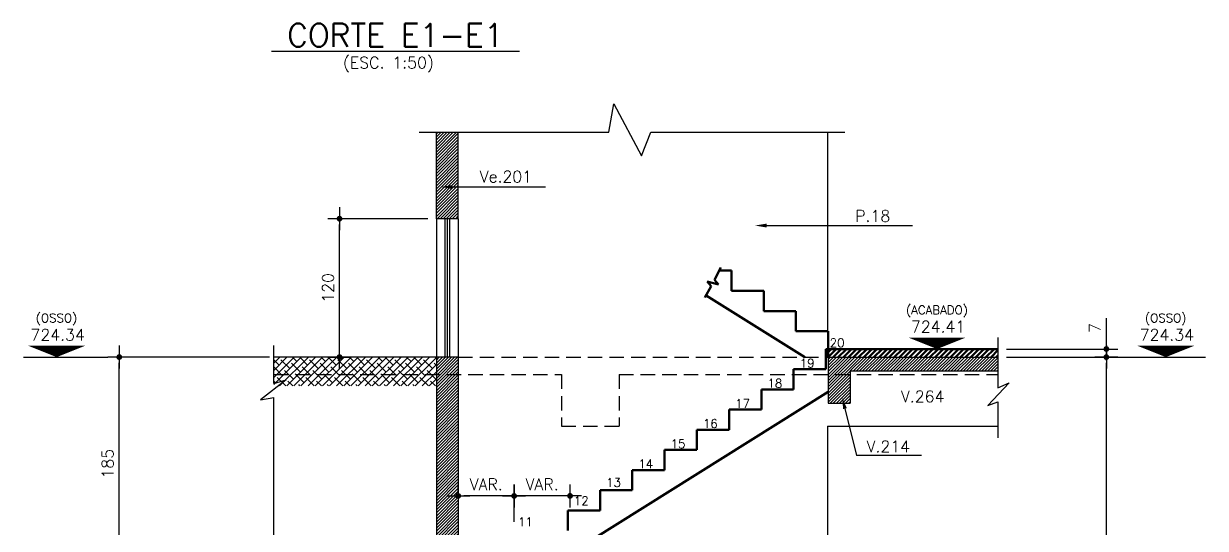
# Model space of a CAD drawing. Header units: inches. Extents: x 0 to 5940, y 0 to 4205.
# Drawn here: x 841 to 1866, y 2530 to 2967 of the extents above; entities that cross this region are included whole.
import ezdxf
from ezdxf.enums import TextEntityAlignment as Align

# ---------------------------------------------------------------- set-up
doc = ezdxf.new("R2010")
doc.units = ezdxf.units.IN
doc.header["$LTSCALE"] = 50
doc.header["$MEASUREMENT"] = 0
doc.linetypes.add('HIDDEN', pattern=[0.375, 0.25, -0.125])
for name, color, linetype in [('CORTES', 2, 'Continuous'), ('COTA', 6, 'Continuous'), ('NIVEL', 3, 'Continuous'), ('TEXTO', 3, 'Continuous')]:
    doc.layers.add(name, color=color, linetype=linetype)
doc.styles.add('ROMANS', font='romans.shx')
doc.dimstyles.new('COTA_50', dxfattribs={"dimscale": 5, "dimtxt": 2, "dimasz": 1, "dimexe": 2, "dimexo": 1.5, "dimgap": 1, "dimtad": 1, "dimzin": 12, "dimdsep": 46, "dimtxsty": 'ROMANS', "dimblk1": 'COTA', "dimblk2": 'COTA', "dimsah": 1, "dimcen": -4, "dimdle": 1.5, "dimclrd": 6, "dimclre": 6, "dimclrt": 3, "dimadec": 0, "dimazin": 0, "dimtfac": 1, "dimtofl": 0, "dimtmove": 0, "dimatfit": 3, "dimldrblk": 'COTA', "dimfxl": 1, "dimtolj": 1, "dimtzin": 12, "dimarcsym": 0})

# ---------------------------------------------------------------- blocks, each defined once
blk = doc.blocks.new('COTA')
at = {"layer": 'COTA'}
for p, q in [((2, 0), (-2, 0)), ((0, -2), (0, 2))]:
    blk.add_line(p, q, dxfattribs=at)
at = {"layer": 'COTA', "const_width": 0.5}
blk.add_lwpolyline([(-0.25, 0, 1), (0.25, 0, 1)], format="xyb", close=True, dxfattribs=at)
blk = doc.blocks.new('*D202')
at = {"layer": 'COTA', "color": 6, "lineweight": -2, "transparency": 16777216}
for p, q in [((1780, 2690.3), (1780, 2711.9)), ((1693.5, 2685.3), (1790, 2685.3)), ((1693.5, 2678.3), (1790, 2678.3)), ((1780, 2673.3), (1780, 2668.3))]:
    blk.add_line(p, q, dxfattribs=at)
at = {"layer": 'Defpoints', "color": 0, "transparency": 16777216}
for p in [(1686, 2685.3), (1686, 2678.3), (1780, 2685.3)]:
    blk.add_point(p, dxfattribs=at)
at = {"layer": 'COTA', "color": 6, "lineweight": -2, "transparency": 16777216, "xscale": 5, "yscale": 5, "zscale": 5}
for p, rotation in [((1780, 2685.3), 270), ((1780, 2678.3), 90)]:
    blk.add_blockref('COTA', p, dxfattribs=dict(at, rotation=rotation))
at = {"layer": 'COTA', "color": 3, "transparency": 16777216, "insert": (1770, 2703.6), "char_height": 10, "attachment_point": 5, "rotation": 90, "style": 'ROMANS'}
blk.add_mtext('\\A1;7', dxfattribs=at)
blk = doc.blocks.new('*D203')
at = {"layer": 'COTA', "color": 6, "lineweight": -2, "transparency": 16777216}
for p, q in [((1266.2, 2535.3), (1266.2, 2567.9)), ((1314.7, 2552.8), (1314.7, 2567.9)), ((1309.7, 2557.9), (1271.2, 2557.9))]:
    blk.add_line(p, q, dxfattribs=at)
at = {"layer": 'Defpoints', "color": 0, "transparency": 16777216}
for p in [(1266.2, 2557.9), (1314.7, 2545.3), (1266.2, 2527.8)]:
    blk.add_point(p, dxfattribs=at)
at = {"layer": 'COTA', "color": 6, "lineweight": -2, "transparency": 16777216, "xscale": 5, "yscale": 5, "zscale": 5, "rotation": 180}
blk.add_blockref('COTA', (1266.2, 2557.9), dxfattribs=at)
at = {"layer": 'COTA', "color": 6, "lineweight": -2, "transparency": 16777216, "xscale": 5, "yscale": 5, "zscale": 5}
blk.add_blockref('COTA', (1314.7, 2557.9), dxfattribs=at)
at = {"layer": 'COTA', "color": 3, "transparency": 16777216, "insert": (1290.5, 2567.9), "char_height": 10, "attachment_point": 5, "style": 'ROMANS'}
blk.add_mtext('\\A1;VAR.', dxfattribs=at)
blk = doc.blocks.new('*D204')
at = {"layer": 'COTA', "color": 6, "lineweight": -2, "transparency": 16777216}
for p, q in [((1217.7, 2559.9), (1217.7, 2567.9)), ((1266.2, 2559.9), (1266.2, 2567.9)), ((1261.2, 2557.9), (1222.7, 2557.9))]:
    blk.add_line(p, q, dxfattribs=at)
at = {"layer": 'Defpoints', "color": 0, "transparency": 16777216}
for p in [(1217.7, 2557.9), (1217.7, 2552.4), (1266.2, 2552.4)]:
    blk.add_point(p, dxfattribs=at)
at = {"layer": 'COTA', "color": 6, "lineweight": -2, "transparency": 16777216, "xscale": 5, "yscale": 5, "zscale": 5, "rotation": 180}
blk.add_blockref('COTA', (1217.7, 2557.9), dxfattribs=at)
at = {"layer": 'COTA', "color": 6, "lineweight": -2, "transparency": 16777216, "xscale": 5, "yscale": 5, "zscale": 5}
blk.add_blockref('COTA', (1266.2, 2557.9), dxfattribs=at)
at = {"layer": 'COTA', "color": 3, "transparency": 16777216, "insert": (1242, 2567.9), "char_height": 10, "attachment_point": 5, "style": 'ROMANS'}
blk.add_mtext('\\A1;VAR.', dxfattribs=at)
blk = doc.blocks.new('*D200')
at = {"layer": 'COTA', "color": 6, "lineweight": -2, "transparency": 16777216}
for p, q in [((1772.8, 2678.3), (1790, 2678.3)), ((1780, 2340.3), (1780, 2673.3)), ((1693.5, 2335.3), (1790, 2335.3))]:
    blk.add_line(p, q, dxfattribs=at)
at = {"layer": 'Defpoints', "color": 0, "transparency": 16777216}
for p in [(1765.3, 2678.3), (1780, 2678.3), (1686, 2335.3)]:
    blk.add_point(p, dxfattribs=at)
at = {"layer": 'COTA', "color": 6, "lineweight": -2, "transparency": 16777216, "xscale": 5, "yscale": 5, "zscale": 5}
for p, rotation in [((1780, 2678.3), 90), ((1780, 2335.3), 270)]:
    blk.add_blockref('COTA', p, dxfattribs=dict(at, rotation=rotation))
at = {"layer": 'COTA', "color": 3, "transparency": 16777216, "insert": (1770, 2506.8), "char_height": 10, "attachment_point": 5, "rotation": 90, "style": 'ROMANS'}
blk.add_mtext('\\A1;343', dxfattribs=at)
blk = doc.blocks.new('*D206')
at = {"layer": 'COTA', "color": 6, "lineweight": -2, "transparency": 16777216}
for p, q in [((1054, 2678.3), (913.6, 2678.3)), ((923.6, 2498.3), (923.6, 2673.3)), ((934.9, 2493.3), (913.6, 2493.3))]:
    blk.add_line(p, q, dxfattribs=at)
at = {"layer": 'Defpoints', "color": 0, "transparency": 16777216}
for p in [(923.6, 2678.3), (1061.5, 2678.3), (942.4, 2493.3)]:
    blk.add_point(p, dxfattribs=at)
at = {"layer": 'COTA', "color": 6, "lineweight": -2, "transparency": 16777216, "xscale": 5, "yscale": 5, "zscale": 5}
for p, rotation in [((923.6, 2678.3), 90), ((923.6, 2493.3), 270)]:
    blk.add_blockref('COTA', p, dxfattribs=dict(at, rotation=rotation))
at = {"layer": 'COTA', "color": 3, "transparency": 16777216, "insert": (913.6, 2585.8), "char_height": 10, "attachment_point": 5, "rotation": 90, "style": 'ROMANS'}
blk.add_mtext('\\A1;185', dxfattribs=at)
blk = doc.blocks.new('*D257')
at = {"layer": 'COTA', "color": 6, "lineweight": -2, "transparency": 16777216}
for p, q in [((1191.2, 2798.3), (1104.7, 2798.3)), ((1114.7, 2683.3), (1114.7, 2793.3)), ((1138.8, 2678.3), (1104.7, 2678.3))]:
    blk.add_line(p, q, dxfattribs=at)
at = {"layer": 'Defpoints', "color": 0, "transparency": 16777216}
for p in [(1114.7, 2798.3), (1198.7, 2798.3), (1146.3, 2678.3)]:
    blk.add_point(p, dxfattribs=at)
at = {"layer": 'COTA', "color": 6, "lineweight": -2, "transparency": 16777216, "xscale": 5, "yscale": 5, "zscale": 5}
for p, rotation in [((1114.7, 2798.3), 90), ((1114.7, 2678.3), 270)]:
    blk.add_blockref('COTA', p, dxfattribs=dict(at, rotation=rotation))
at = {"layer": 'COTA', "color": 3, "transparency": 16777216, "insert": (1104.7, 2738.3), "char_height": 10, "attachment_point": 5, "rotation": 90, "style": 'ROMANS'}
blk.add_mtext('\\A1;120', dxfattribs=at)

msp = doc.modelspace()

# ---------------------------------------------------------------- hatches: boundary and pattern name
at = {"layer": 'CORTES'}
h = msp.add_hatch(dxfattribs=at)
h.set_pattern_fill('ANSI31', color=252, scale=15)
h.paths.add_polyline_path([(1217.713, 2873.372), (1198.713, 2873.372), (1198.713, 2798.258), (1217.713, 2798.258)])
h = msp.add_hatch(dxfattribs=at)
h.set_pattern_fill('ANSI38', color=253, scale=35)
h.set_pattern_definition([(45, (-7039.863, 14702.372), (-3.0935922, 3.0935922), []), (135, (-7039.863, 14702.372), (-9.2807765, 3.0935922), [10.9375, -6.5625])])
h.paths.add_polyline_path([(1198.713, 2678.258), (1057.65, 2678.258), (1057.65, 2653.258), (1198.713, 2653.258)])
h = msp.add_hatch(dxfattribs=at)
h.set_pattern_fill('ANSI31', color=252, scale=15)
h.paths.add_polyline_path([(1217.713, 2678.258), (1198.713, 2678.258), (1198.713, 2663.258), (1217.713, 2663.258)])
h.paths.add_polyline_path([(1217.713, 2663.258), (1198.713, 2663.258), (1198.713, 2183.025), (1217.713, 2183.025)])
at = {"layer": 'CORTES', "linetype": 'Continuous', "lineweight": 50}
h = msp.add_hatch(dxfattribs=at)
h.set_pattern_fill('ANSI31', color=253, scale=25)
h.set_pattern_definition([(45, (-6961.363, 14768.3718), (-2.2097087, 2.2097087), [])])
h.paths.add_polyline_path([(1685.975, 2685.258), (1536.713, 2685.258), (1536.713, 2678.258), (1538.713, 2678.258), (1685.975, 2678.258)])
at = {"layer": 'CORTES'}
h = msp.add_hatch(dxfattribs=at)
h.set_pattern_fill('ANSI31', color=252, scale=15)
h.paths.add_polyline_path([(1557.713, 2663.258), (1538.713, 2663.258), (1538.713, 2638.258), (1557.713, 2638.258)])
h.paths.add_polyline_path([(1685.975, 2678.258), (1538.713, 2678.258), (1538.713, 2663.258), (1557.713, 2663.258), (1557.713, 2666.258), (1685.975, 2666.258)])

# ---------------------------------------------------------------- linework, layer by layer
at = {"layer": 'CORTES', "color": 8}
for p, q in [((1348.274, 2873.372), (1352.637, 2897.872)), ((1352.637, 2897.872), (1376.637, 2852.872)), ((1183.713, 2873.372), (1348.274, 2873.372)), ((1376.637, 2852.872), (1384.722, 2873.372)), ((1384.722, 2873.372), (1553.213, 2873.372)), ((1206.213, 2798.258), (1206.213, 2678.258)), ((1208.213, 2798.258), (1208.213, 2678.258)), ((1210.213, 2798.258), (1210.213, 2678.258)), ((1217.713, 2798.258), (1217.713, 2678.258)), ((1057.65, 2655.404), (1057.65, 2688.258)), ((1685.975, 2695.258), (1685.975, 2651.653)), ((1068.525, 2658.553), (1046.127, 2641.262)), ((1057.65, 2655.404), (1068.525, 2658.553)), ((1695.798, 2655.875), (1677.078, 2636.424)), ((1685.975, 2651.653), (1695.798, 2655.875)), ((1046.127, 2641.262), (1057.65, 2643.219)), ((1057.65, 2443.226), (1057.65, 2643.219)), ((1677.078, 2636.424), (1685.975, 2639.413)), ((1685.975, 2639.413), (1685.975, 2608.258))]:
    msp.add_line(p, q, dxfattribs=at)
at = {"layer": 'CORTES', "color": 1}
for p, q in [((1198.713, 2798.258), (1198.713, 2873.372)), ((1217.713, 2798.258), (1217.713, 2873.372)), ((1217.713, 2798.258), (1198.713, 2798.258)), ((1217.713, 2678.258), (1198.713, 2678.258)), ((1198.713, 2678.258), (1198.713, 2183.025)), ((1217.713, 2678.258), (1217.713, 2183.025)), ((1538.713, 2678.258), (1538.713, 2638.258)), ((1538.713, 2678.258), (1685.975, 2678.258)), ((1557.713, 2666.258), (1557.713, 2638.258)), ((1557.713, 2666.258), (1685.975, 2666.258)), ((1538.713, 2638.258), (1557.713, 2638.258))]:
    msp.add_line(p, q, dxfattribs=at)
at = {"layer": 'CORTES'}
for p, q in [((1538.213, 2873.372), (1538.213, 2678.258)), ((1198.713, 2798.258), (1198.713, 2678.258)), ((1198.713, 2678.258), (1057.65, 2678.258)), ((1538.213, 2618.258), (1685.975, 2618.258)), ((1538.213, 2618.258), (1538.213, 2325.258))]:
    msp.add_line(p, q, dxfattribs=at)
at = {"layer": 'CORTES', "color": 253, "linetype": 'Continuous', "lineweight": 50}
for p, q in [((1445.637, 2755.872), (1439.961, 2745.331)), ((1444.23, 2753.258), (1454.713, 2753.258)), ((1454.713, 2735.758), (1454.713, 2753.258)), ((1437.002, 2739.834), (1431.637, 2729.872)), ((1437.002, 2739.834), (1433.637, 2743.872)), ((1433.637, 2743.872), (1443.637, 2741.372)), ((1443.637, 2741.372), (1439.961, 2745.331)), ((1518.411, 2678.258), (1432.693, 2731.832)), ((1454.713, 2735.758), (1482.713, 2735.758)), ((1482.713, 2718.258), (1482.713, 2735.758)), ((1482.713, 2718.258), (1510.713, 2718.258)), ((1510.713, 2700.758), (1510.713, 2718.258)), ((1510.713, 2700.758), (1538.713, 2700.758)), ((1538.713, 2678.258), (1538.713, 2700.758)), ((1536.713, 2685.258), (1685.975, 2685.258)), ((1536.713, 2667.758), (1536.713, 2685.258)), ((1508.713, 2667.758), (1508.713, 2650.258)), ((1508.713, 2667.758), (1536.713, 2667.758)), ((1538.713, 2648.069), (1307.144, 2503.338)), ((1480.713, 2650.258), (1480.713, 2632.758)), ((1480.713, 2650.258), (1508.713, 2650.258)), ((1452.713, 2632.758), (1452.713, 2615.258)), ((1452.713, 2632.758), (1480.713, 2632.758)), ((1424.713, 2615.258), (1424.713, 2597.758)), ((1424.713, 2615.258), (1452.713, 2615.258)), ((1396.713, 2597.758), (1396.713, 2580.258)), ((1396.713, 2597.758), (1424.713, 2597.758)), ((1368.713, 2580.258), (1368.713, 2562.758)), ((1368.713, 2580.258), (1396.713, 2580.258)), ((1340.713, 2562.758), (1340.713, 2545.258)), ((1340.713, 2562.758), (1368.713, 2562.758)), ((1312.713, 2545.258), (1312.713, 2527.758)), ((1312.713, 2545.258), (1340.713, 2545.258))]:
    msp.add_line(p, q, dxfattribs=at)
at = {"layer": 'CORTES', "color": 8, "linetype": 'HIDDEN'}
for p, q in [((1217.713, 2678.258), (1538.713, 2678.258)), ((1057.65, 2663.258), (1307.213, 2663.258)), ((1307.213, 2663.258), (1307.213, 2618.258)), ((1357.213, 2663.258), (1685.975, 2663.258)), ((1357.213, 2663.258), (1357.213, 2618.258)), ((1307.213, 2618.258), (1357.213, 2618.258))]:
    msp.add_line(p, q, dxfattribs=at)
at = {"layer": 'COTA'}
for p, q in [((840.637, 2678.258), (913.637, 2678.258)), ((1790.005, 2678.258), (1865.916, 2678.258))]:
    msp.add_line(p, q, dxfattribs=at)
at = {"layer": 'NIVEL', "color": 1}
for points in [[(1633.137, 2685.258, 0, 50, 0), (1633.137, 2695.258, 50, 50, 0)], [(869.265, 2678.258, 0, 50, 0), (869.265, 2688.258, 50, 50, 0)], [(1831.626, 2678.258, 0, 50, 0), (1831.626, 2688.258, 50, 50, 0)]]:
    msp.add_lwpolyline(points, format="xyseb", dxfattribs=at)
at = {"layer": 'TEXTO', "color": 8}
for p, q in [((1212.613, 2825.825), (1293.345, 2825.825)), ((1485.167, 2792.362), (1611.833, 2792.362)), ((1553.231, 2633.601), (1563.291, 2592.961)), ((1619.619, 2592.961), (1563.291, 2592.961))]:
    msp.add_line(p, q, dxfattribs=at)
for points in [[(1212.613, 2824.159), (1212.613, 2827.492), (1202.613, 2825.825)], [(1485.167, 2790.695), (1485.167, 2794.029), (1475.167, 2792.362)], [(1551.613, 2633.201), (1554.848, 2634.002), (1550.828, 2643.308)]]:
    msp.add_solid(points, dxfattribs=at)

# ---------------------------------------------------------------- texts
at = {"layer": 'NIVEL', "color": 4, "style": 'ROMANS'}
for s, p in [('(OSSO)', (869.161, 2708.415)), ('(ACABADO)', (1633.033, 2715.415)), ('(OSSO)', (1831.522, 2708.415))]:
    msp.add_text(s, height=7.5, dxfattribs=at).set_placement(p, align=Align.CENTER)
at = {"layer": 'NIVEL', "color": 3, "style": 'ROMANS'}
for s, p in [('724.41', (1634.025, 2699.611)), ('724.34', (870.153, 2692.611)), ('724.34', (1832.514, 2692.611))]:
    msp.add_text(s, height=10, dxfattribs=at).set_placement(p, align=Align.CENTER)
at = {"layer": 'TEXTO', "color": 1, "style": 'ROMANS'}
msp.add_text('%%U CORTE E1-E1 ', height=20, dxfattribs=at).set_placement((1055.595, 2947.464))
at = {"layer": 'TEXTO', "color": 3, "style": 'ROMANS'}
for s, p in [('(ESC. 1:50)', (1117.677, 2928.632)), ('V.264', (1601.786, 2639.086)), ('V.214', (1571.965, 2595.76))]:
    msp.add_text(s, height=10, dxfattribs=at).set_placement(p)
at = {"layer": 'TEXTO', "style": 'ROMANS'}
for s, p in [('Ve.201', (1236.353, 2829.809)), ('P.18', (1562.104, 2795.689))]:
    msp.add_text(s, height=10, dxfattribs=at).set_placement(p)
at = {"layer": 'TEXTO', "color": 4, "style": 'ROMANS'}
for s, p in [('20', (1540.002, 2686.847)), ('19', (1514.002, 2669.247)), ('18', (1486.002, 2651.847)), ('17', (1458.002, 2634.347)), ('16', (1430.002, 2616.847)), ('15', (1402.002, 2599.347)), ('14', (1374.002, 2581.847)), ('13', (1346.002, 2565.761)), ('12', (1318.002, 2550.011)), ('11', (1269.502, 2531.607))]:
    msp.add_text(s, height=7.5, dxfattribs=at).set_placement(p)

# ---------------------------------------------------------------- dimensions: what is measured, and where the dimension line sits
at = {"layer": 'COTA'}
for base, p1, p2, picture, middle in [((1114.731, 2798.258), (1146.319, 2678.258), (1198.713, 2798.258), '*D257', (1104.731, 2738.258)), ((1780.005, 2685.258), (1685.975, 2678.258), (1685.975, 2685.258), '*D202', (1770.005, 2703.591)), ((923.637, 2678.258), (942.406, 2493.258), (1061.454, 2678.258), '*D206', (913.637, 2585.758)), ((1780.005, 2678.258), (1685.975, 2335.258), (1765.26, 2678.258), '*D200', (1770.005, 2506.758))]:
    dim = msp.add_linear_dim(base=base, p1=p1, p2=p2, angle=90, dimstyle='COTA_50', dxfattribs=at)
    dim.commit()
    dim.dimension.update_dxf_attribs({"geometry": picture, "text_midpoint": middle})
dim = msp.add_linear_dim(base=(1217.713, 2557.872), p1=(1266.213, 2552.372), p2=(1217.713, 2552.372), text='VAR.', dimstyle='COTA_50', dxfattribs=at)
dim.commit()
dim.dimension.update_dxf_attribs({"geometry": '*D204', "text_midpoint": (1241.963, 2567.872)})
dim = msp.add_linear_dim(base=(1266.213, 2557.872), p1=(1314.713, 2545.258), p2=(1266.213, 2527.758), text='VAR.', dimstyle='COTA_50', dxfattribs=at)
dim.commit()
dim.dimension.update_dxf_attribs({"geometry": '*D203', "text_midpoint": (1290.463, 2557.872), "dimtype": 160})

doc.saveas('drawing.dxf')
